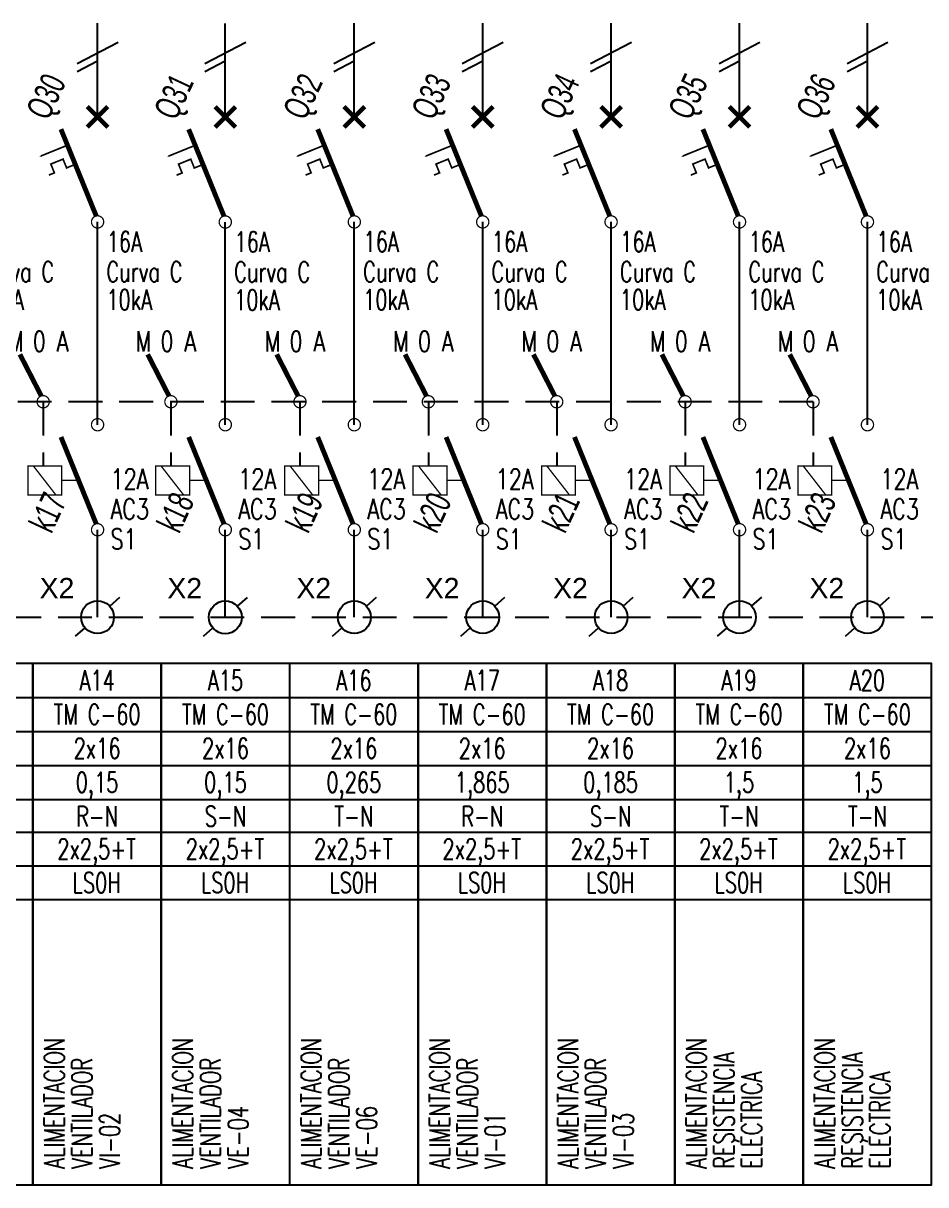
# Model space of a CAD drawing. Header units: millimetres. Extents: x 268.5 to 336.2, y -32.8 to -15.6.
# Drawn here: x 315.75 to 322.42, y -32.78 to -24.2 of the extents above; entities that cross this region are included whole.
import ezdxf
from ezdxf.enums import TextEntityAlignment as Align

# ---------------------------------------------------------------- set-up
doc = ezdxf.new("R2010")
doc.units = ezdxf.units.MM
doc.linetypes.add('HIDDEN', pattern=[0.375, 0.25, -0.125])
doc.linetypes.add('PHANTOM', pattern=[63.5, 31.75, -6.35, 6.35, -6.35, 6.35, -6.35])
for name, color, linetype in [('IE-UN-BARRAS', 14, 'Continuous'), ('IE-UN-COMANDO', 11, 'HIDDEN'), ('IE-UN-INSTRUMENTOS', 171, 'Continuous'), ('IE-UN-INTERRUPTORES', 74, 'Continuous'), ('IE-UN-RECUADRO', 24, 'HIDDEN'), ('IE-UN-TEXTOS', 154, 'Continuous'), ('INSTRUMENTOS', 171, 'Continuous')]:
    doc.layers.add(name, color=color, linetype=linetype)
doc.styles.add('ARIAL', font='arial.ttf')
doc.styles.add('COTAS', font='romans.shx', dxfattribs={"width": 0.7})
doc.styles.add('ROMAND', font='romans.shx', dxfattribs={"height": 0.003})
doc.styles.get("Standard").update_dxf_attribs({"font": 'arial.ttf'})
doc.styles.add('UN-2016', font='romans.shx', dxfattribs={"width": 0.7, "height": 0.15})

# ---------------------------------------------------------------- blocks, each defined once
blk = doc.blocks.new('TM-DIN')
for points, const_width in [([(-0.076, 0.8968), (0.076, 0.7449)], 0.0333), ([(-0.076, 0.7449), (0.076, 0.8968)], 0.0333), ([(-0.0096, 0.0881), (-0.2705, 0.7301)], 0.0361), ([(-0.1795, 0.4641), (-0.2288, 0.4441), (-0.2551, 0.5089), (-0.3453, 0.4722), (-0.319, 0.4075), (-0.3601, 0.3908)], 0.0125)]:
    blk.add_lwpolyline(points, dxfattribs=dict(const_width=const_width))
blk.add_lwpolyline([(-0.23, 0.6084, 0.0125, 0.0125, 0), (-0.3525, 0.5587, 0.0624, 0, 0), (-0.4307, 0.5269, 0, 0, 0)], format="xyseb")
at = {"const_width": 0.00933}
blk.add_lwpolyline([(-0.0451, 0.0451, 1), (0.0451, 0.0451, 1)], format="xyb", close=True, dxfattribs=at)
at = {"style": 'UN-2016', "width": 0.7}
for tag, p in [('CAPAC', (0.0676, -0.1763)), ('CURVA', (0.0649, -0.398)), ('CAPAC', (0.0649, -0.6052))]:
    blk.add_attdef(tag, p, '', height=0.15, dxfattribs=at)
blk = doc.blocks.new('BORNES')
for points in [[(0.0894, 0.0817), (0.1638, 0.1472)], [(-0.162, -0.1395), (-0.0924, -0.0783)]]:
    blk.add_lwpolyline(points)
blk.add_circle((0, 0), 0.1211)
at = {"layer": 'IE-UN-INSTRUMENTOS'}
blk.add_attdef('BORNES', (-0.4279, 0.1401), '', height=0.15, dxfattribs=at)
blk = doc.blocks.new('COND-1P-N')
for p, q in [((-0.302, -0.082), (0.302, 0.232)), ((-0.302, -0.201), (0, -0.043))]:
    blk.add_line(p, q)
blk = doc.blocks.new('PLANILLA-UNI')
blk.add_lwpolyline([(-0.85, -0.422), (-0.85, -7.322), (0.85, -7.322), (0.85, -0.422)], close=True)
for points in [[(-0.85, -0.872), (0.85, -0.872)], [(-0.85, -1.322), (0.85, -1.322)], [(-0.85, -1.772), (0.85, -1.772)], [(-0.85, -2.222), (0.85, -2.222)], [(-0.85, -2.655), (0.837, -2.655)], [(-0.85, -3.101), (0.837, -3.101)], [(-0.85, -3.548), (0.837, -3.548)]]:
    blk.add_lwpolyline(points)
at = {"style": 'ARIAL', "width": 0.7}
for tag, p in [('CIRCUITO', (0, -0.647)), ('PROTECCION', (0, -1.097)), ('CALIBRE', (0, -1.547)), ('POTENCIA', (0, -1.997)), ('FASES', (0, -2.447)), ('CABLE', (-0.006, -2.878)), ('FORMACIÓN', (-0.006, -3.325))]:
    blk.add_attdef(tag, text='', height=0.25, dxfattribs=at).set_placement(p, align=Align.MIDDLE_CENTER)
for tag, p in [('FUNCION', (-0.43, -7.109)), ('DESTINO', (-0.064, -7.109)), ('DESTINO', (0.303, -7.109)), ('DESTINO', (0.669, -7.109))]:
    blk.add_attdef(tag, p, '', height=0.25, rotation=90, dxfattribs=at)
blk = doc.blocks.new('CONTACTOR')
at = {"const_width": 0.00933}
for points in [[(-0.0451, 0.8208, 1), (0.0451, 0.8208, 1)], [(-0.0451, 0.0451, 1), (0.0451, 0.0451, 1)]]:
    blk.add_lwpolyline(points, format="xyb", close=True, dxfattribs=at)
for points, const_width in [([(-0.0096, 0.0881), (-0.2705, 0.7301)], 0.0361), ([(-0.4723, 0.5136), (-0.3074, 0.3016)], 0.0099), ([(-0.2641, 0.4091), (-0.1401, 0.4091)], 0.0099)]:
    blk.add_lwpolyline(points, dxfattribs=dict(const_width=const_width))
at = {"const_width": 0.0099}
blk.add_lwpolyline([(-0.2641, 0.5166), (-0.2641, 0.3016), (-0.5139, 0.3016), (-0.5139, 0.5166)], close=True, dxfattribs=at)
at = {"style": 'COTAS', "width": 0.75}
for tag, p in [('CAPAC', (0.096, 0.3443)), ('CATEGORIA', (0.096, 0.1226)), ('SERVICIO', (0.096, -0.0992))]:
    blk.add_attdef(tag, p, '', height=0.15, dxfattribs=at)
blk = doc.blocks.new('S-M-0-A')
at = {"const_width": 0.0361}
blk.add_lwpolyline([(-0.0134, 0.0419), (-0.1718, 0.3501)], dxfattribs=at)
at = {"const_width": 0.00933}
blk.add_lwpolyline([(-0.0451, 0, 1), (0.0451, 0, 1)], format="xyb", close=True, dxfattribs=at)
at = {"style": 'ROMAND', "width": 0.75}
for s, p in [('M', (-0.2032, 0.3703)), ('0', (-0.0287, 0.3703)), ('A', (0.1424, 0.3703))]:
    blk.add_text(s, height=0.15, dxfattribs=at).set_placement(p, align=Align.CENTER)

msp = doc.modelspace()

# ---------------------------------------------------------------- linework, layer by layer
at = {"layer": 'IE-UN-BARRAS'}
for points in [[(316.3029, -24.8964), (316.3029, -24.2049)], [(317.2464, -24.8972), (317.2464, -24.2057)], [(318.1996, -24.8964), (318.1996, -24.2049)], [(319.148, -24.8964), (319.148, -24.2049)], [(320.0964, -24.8964), (320.0964, -24.2049)], [(321.0452, -24.8964), (321.0452, -24.2049)], [(321.99, -24.8964), (321.99, -24.2049)], [(316.3029, -27.17), (316.3029, -25.6722)], [(317.2464, -27.17), (317.2464, -25.6729)], [(318.1996, -27.17), (318.1996, -25.6722)], [(319.148, -27.17), (319.148, -25.6722)], [(320.0964, -27.17), (320.0964, -25.6722)], [(321.0452, -27.17), (321.0452, -25.6722)], [(321.99, -27.17), (321.99, -25.6722)], [(316.3029, -28.5915), (316.3029, -27.9457)], [(317.2464, -28.5922), (317.2464, -27.9457)], [(318.1996, -28.5915), (318.1996, -27.9457)], [(319.148, -28.5915), (319.148, -27.9457)], [(320.0964, -28.5915), (320.0964, -27.9457)], [(321.0452, -28.5915), (321.0452, -27.9457)], [(321.99, -28.5915), (321.99, -27.9457)]]:
    msp.add_lwpolyline(points, dxfattribs=at)
at = {"layer": 'IE-UN-COMANDO'}
for points in [[(321.5882, -27.0004), (309.4688, -27.0004), (309.4688, -26.4231), (295.9097, -26.4231), (295.9097, -25.351)], [(315.9011, -27.0004), (315.9011, -27.4742)], [(316.8447, -27.0004), (316.8447, -27.4742)], [(317.7979, -27.0004), (317.7979, -27.4742)], [(318.7463, -27.0004), (318.7463, -27.4742)], [(319.6946, -27.0004), (319.6946, -27.4742)], [(320.6434, -27.0004), (320.6434, -27.4742)], [(321.5882, -27.0004), (321.5882, -27.4742)]]:
    msp.add_lwpolyline(points, dxfattribs=at)
at = {"layer": 'IE-UN-RECUADRO'}
msp.add_lwpolyline([(269.1365, -28.5905), (336.1648, -28.5905), (336.1648, -17.0991), (269.1365, -17.0991), (269.1365, -28.5905)], dxfattribs=at)

# ---------------------------------------------------------------- block references
at = {"layer": 'IE-UN-INSTRUMENTOS'}
for p in [(316.3029, -28.5915), (317.2464, -28.5922), (318.1996, -28.5915), (319.148, -28.5915), (320.0964, -28.5915), (321.0452, -28.5915), (321.99, -28.5915)]:
    msp.add_blockref('BORNES', p, dxfattribs=at).add_auto_attribs({'BORNES': 'X2'})
at = {"layer": 'IE-UN-INTERRUPTORES', "xscale": 0.5000000000000001, "yscale": 0.5000000000000001, "zscale": 0.5000000000000001}
for p in [(316.3029, -24.4604), (317.2464, -24.4612), (318.1996, -24.4604), (319.148, -24.4604), (320.0964, -24.4604), (321.0452, -24.4604), (321.99, -24.4604)]:
    msp.add_blockref('COND-1P-N', p, dxfattribs=at)
at = {"layer": 'IE-UN-INTERRUPTORES'}
ref = msp.add_blockref('TM-DIN', (315.3545, -25.7173), dxfattribs=at)
ref.add_attrib('CURVA', 'Curva C', (315.4194, -26.1153), dxfattribs={"layer": 'IE-UN-TEXTOS', "height": 0.15, "style": 'UN-2016', "width": 0.7})
ref.add_attrib('CAPAC', '16A', (315.4221, -25.8936), dxfattribs={"layer": 'IE-UN-TEXTOS', "height": 0.15, "style": 'UN-2016', "width": 0.7})
ref.add_attrib('CAPAC', '10kA', (315.4194, -26.3224), dxfattribs={"layer": 'IE-UN-TEXTOS', "height": 0.15, "style": 'UN-2016', "width": 0.7})
ref = msp.add_blockref('TM-DIN', (316.3029, -25.7173), dxfattribs=at)
ref.add_attrib('CURVA', 'Curva C', (316.3678, -26.1153), dxfattribs={"layer": 'IE-UN-TEXTOS', "height": 0.15, "style": 'UN-2016', "width": 0.7})
ref.add_attrib('CAPAC', '16A', (316.3705, -25.8936), dxfattribs={"layer": 'IE-UN-TEXTOS', "height": 0.15, "style": 'UN-2016', "width": 0.7})
ref.add_attrib('CAPAC', '10kA', (316.3678, -26.3224), dxfattribs={"layer": 'IE-UN-TEXTOS', "height": 0.15, "style": 'UN-2016', "width": 0.7})
ref = msp.add_blockref('TM-DIN', (317.2464, -25.718), dxfattribs=at)
ref.add_attrib('CURVA', 'Curva C', (317.3113, -26.1161), dxfattribs={"layer": 'IE-UN-TEXTOS', "height": 0.15, "style": 'UN-2016', "width": 0.7})
ref.add_attrib('CAPAC', '16A', (317.314, -25.8943), dxfattribs={"layer": 'IE-UN-TEXTOS', "height": 0.15, "style": 'UN-2016', "width": 0.7})
ref.add_attrib('CAPAC', '10kA', (317.3113, -26.3232), dxfattribs={"layer": 'IE-UN-TEXTOS', "height": 0.15, "style": 'UN-2016', "width": 0.7})
ref = msp.add_blockref('TM-DIN', (318.1996, -25.7173), dxfattribs=at)
ref.add_attrib('CURVA', 'Curva C', (318.2645, -26.1153), dxfattribs={"layer": 'IE-UN-TEXTOS', "height": 0.15, "style": 'UN-2016', "width": 0.7})
ref.add_attrib('CAPAC', '16A', (318.2672, -25.8936), dxfattribs={"layer": 'IE-UN-TEXTOS', "height": 0.15, "style": 'UN-2016', "width": 0.7})
ref.add_attrib('CAPAC', '10kA', (318.2645, -26.3224), dxfattribs={"layer": 'IE-UN-TEXTOS', "height": 0.15, "style": 'UN-2016', "width": 0.7})
ref = msp.add_blockref('TM-DIN', (319.148, -25.7173), dxfattribs=at)
ref.add_attrib('CURVA', 'Curva C', (319.2129, -26.1153), dxfattribs={"layer": 'IE-UN-TEXTOS', "height": 0.15, "style": 'UN-2016', "width": 0.7})
ref.add_attrib('CAPAC', '16A', (319.2156, -25.8936), dxfattribs={"layer": 'IE-UN-TEXTOS', "height": 0.15, "style": 'UN-2016', "width": 0.7})
ref.add_attrib('CAPAC', '10kA', (319.2129, -26.3224), dxfattribs={"layer": 'IE-UN-TEXTOS', "height": 0.15, "style": 'UN-2016', "width": 0.7})
ref = msp.add_blockref('TM-DIN', (320.0964, -25.7173), dxfattribs=at)
ref.add_attrib('CURVA', 'Curva C', (320.1613, -26.1153), dxfattribs={"layer": 'IE-UN-TEXTOS', "height": 0.15, "style": 'UN-2016', "width": 0.7})
ref.add_attrib('CAPAC', '16A', (320.164, -25.8936), dxfattribs={"layer": 'IE-UN-TEXTOS', "height": 0.15, "style": 'UN-2016', "width": 0.7})
ref.add_attrib('CAPAC', '10kA', (320.1613, -26.3224), dxfattribs={"layer": 'IE-UN-TEXTOS', "height": 0.15, "style": 'UN-2016', "width": 0.7})
ref = msp.add_blockref('TM-DIN', (321.0452, -25.7173), dxfattribs=at)
ref.add_attrib('CURVA', 'Curva C', (321.11, -26.1153), dxfattribs={"layer": 'IE-UN-TEXTOS', "height": 0.15, "style": 'UN-2016', "width": 0.7})
ref.add_attrib('CAPAC', '16A', (321.1127, -25.8936), dxfattribs={"layer": 'IE-UN-TEXTOS', "height": 0.15, "style": 'UN-2016', "width": 0.7})
ref.add_attrib('CAPAC', '10kA', (321.11, -26.3224), dxfattribs={"layer": 'IE-UN-TEXTOS', "height": 0.15, "style": 'UN-2016', "width": 0.7})
ref = msp.add_blockref('TM-DIN', (321.99, -25.7173), dxfattribs=at)
ref.add_attrib('CURVA', 'Curva C', (322.0549, -26.1153), dxfattribs={"layer": 'IE-UN-TEXTOS', "height": 0.15, "style": 'UN-2016', "width": 0.7})
ref.add_attrib('CAPAC', '16A', (322.0576, -25.8936), dxfattribs={"layer": 'IE-UN-TEXTOS', "height": 0.15, "style": 'UN-2016', "width": 0.7})
ref.add_attrib('CAPAC', '10kA', (322.0549, -26.3224), dxfattribs={"layer": 'IE-UN-TEXTOS', "height": 0.15, "style": 'UN-2016', "width": 0.7})
for p in [(315.9011, -27.0004), (316.8447, -27.0004), (317.7979, -27.0004), (318.7463, -27.0004), (319.6946, -27.0004), (320.6434, -27.0004), (321.5882, -27.0004)]:
    msp.add_blockref('S-M-0-A', p, dxfattribs=at)
ref = msp.add_blockref('CONTACTOR', (316.3029, -27.9908), dxfattribs=at)
ref.add_attrib('CAPAC', '12A', (316.3988, -27.6465), dxfattribs={"layer": 'IE-UN-TEXTOS', "height": 0.15, "style": 'COTAS', "width": 0.75})
ref.add_attrib('CATEGORIA', 'AC3', (316.3988, -27.8682), dxfattribs={"layer": 'IE-UN-TEXTOS', "height": 0.15, "style": 'COTAS', "width": 0.75})
ref.add_attrib('SERVICIO', 'S1', (316.3988, -28.09), dxfattribs={"layer": 'IE-UN-TEXTOS', "height": 0.15, "style": 'COTAS', "width": 0.75})
ref = msp.add_blockref('CONTACTOR', (317.2464, -27.9908), dxfattribs=at)
ref.add_attrib('CAPAC', '12A', (317.3424, -27.6465), dxfattribs={"layer": 'IE-UN-TEXTOS', "height": 0.15, "style": 'COTAS', "width": 0.75})
ref.add_attrib('CATEGORIA', 'AC3', (317.3424, -27.8682), dxfattribs={"layer": 'IE-UN-TEXTOS', "height": 0.15, "style": 'COTAS', "width": 0.75})
ref.add_attrib('SERVICIO', 'S1', (317.3424, -28.09), dxfattribs={"layer": 'IE-UN-TEXTOS', "height": 0.15, "style": 'COTAS', "width": 0.75})
ref = msp.add_blockref('CONTACTOR', (318.1996, -27.9908), dxfattribs=at)
ref.add_attrib('CAPAC', '12A', (318.2956, -27.6465), dxfattribs={"layer": 'IE-UN-TEXTOS', "height": 0.15, "style": 'COTAS', "width": 0.75})
ref.add_attrib('CATEGORIA', 'AC3', (318.2956, -27.8682), dxfattribs={"layer": 'IE-UN-TEXTOS', "height": 0.15, "style": 'COTAS', "width": 0.75})
ref.add_attrib('SERVICIO', 'S1', (318.2956, -28.09), dxfattribs={"layer": 'IE-UN-TEXTOS', "height": 0.15, "style": 'COTAS', "width": 0.75})
ref = msp.add_blockref('CONTACTOR', (319.148, -27.9908), dxfattribs=at)
ref.add_attrib('CAPAC', '12A', (319.244, -27.6465), dxfattribs={"layer": 'IE-UN-TEXTOS', "height": 0.15, "style": 'COTAS', "width": 0.75})
ref.add_attrib('CATEGORIA', 'AC3', (319.244, -27.8682), dxfattribs={"layer": 'IE-UN-TEXTOS', "height": 0.15, "style": 'COTAS', "width": 0.75})
ref.add_attrib('SERVICIO', 'S1', (319.244, -28.09), dxfattribs={"layer": 'IE-UN-TEXTOS', "height": 0.15, "style": 'COTAS', "width": 0.75})
ref = msp.add_blockref('CONTACTOR', (320.0964, -27.9908), dxfattribs=at)
ref.add_attrib('CAPAC', '12A', (320.1924, -27.6465), dxfattribs={"layer": 'IE-UN-TEXTOS', "height": 0.15, "style": 'COTAS', "width": 0.75})
ref.add_attrib('CATEGORIA', 'AC3', (320.1924, -27.8682), dxfattribs={"layer": 'IE-UN-TEXTOS', "height": 0.15, "style": 'COTAS', "width": 0.75})
ref.add_attrib('SERVICIO', 'S1', (320.1924, -28.09), dxfattribs={"layer": 'IE-UN-TEXTOS', "height": 0.15, "style": 'COTAS', "width": 0.75})
ref = msp.add_blockref('CONTACTOR', (321.0452, -27.9908), dxfattribs=at)
ref.add_attrib('CAPAC', '12A', (321.1411, -27.6465), dxfattribs={"layer": 'IE-UN-TEXTOS', "height": 0.15, "style": 'COTAS', "width": 0.75})
ref.add_attrib('CATEGORIA', 'AC3', (321.1411, -27.8682), dxfattribs={"layer": 'IE-UN-TEXTOS', "height": 0.15, "style": 'COTAS', "width": 0.75})
ref.add_attrib('SERVICIO', 'S1', (321.1411, -28.09), dxfattribs={"layer": 'IE-UN-TEXTOS', "height": 0.15, "style": 'COTAS', "width": 0.75})
ref = msp.add_blockref('CONTACTOR', (321.99, -27.9908), dxfattribs=at)
ref.add_attrib('CAPAC', '12A', (322.086, -27.6465), dxfattribs={"layer": 'IE-UN-TEXTOS', "height": 0.15, "style": 'COTAS', "width": 0.75})
ref.add_attrib('CATEGORIA', 'AC3', (322.086, -27.8682), dxfattribs={"layer": 'IE-UN-TEXTOS', "height": 0.15, "style": 'COTAS', "width": 0.75})
ref.add_attrib('SERVICIO', 'S1', (322.086, -28.09), dxfattribs={"layer": 'IE-UN-TEXTOS', "height": 0.15, "style": 'COTAS', "width": 0.75})
at = {"layer": 'IE-UN-TEXTOS'}
ref = msp.add_blockref('PLANILLA-UNI', (315.3508, -28.6969), dxfattribs=dict(at, xscale=0.5581000000000002, yscale=0.5581000000000002, zscale=0.5581000000000002))
ref.add_attrib('CIRCUITO', 'A13', dxfattribs={"height": 0.15, "style": 'COTAS', "width": 0.7}).set_placement((315.3508, -29.0578), align=Align.MIDDLE_CENTER)
ref.add_attrib('PROTECCION', 'TM C-60', dxfattribs={"height": 0.15, "style": 'COTAS', "width": 0.7}).set_placement((315.3508, -29.309), align=Align.MIDDLE_CENTER)
ref.add_attrib('CALIBRE', '2x16', dxfattribs={"height": 0.15, "style": 'COTAS', "width": 0.7}).set_placement((315.3508, -29.5601), align=Align.MIDDLE_CENTER)
ref.add_attrib('POTENCIA', '0,125', dxfattribs={"height": 0.15, "style": 'COTAS', "width": 0.7}).set_placement((315.3508, -29.8113), align=Align.MIDDLE_CENTER)
ref.add_attrib('FASES', 'T-N', dxfattribs={"height": 0.15, "style": 'COTAS', "width": 0.7}).set_placement((315.3508, -30.0624), align=Align.MIDDLE_CENTER)
ref.add_attrib('CABLE', '2x2,5+T', dxfattribs={"height": 0.15, "style": 'COTAS', "width": 0.7}).set_placement((315.3473, -30.3031), align=Align.MIDDLE_CENTER)
ref.add_attrib('FORMACIÓN', 'LS0H', dxfattribs={"height": 0.15, "style": 'COTAS', "width": 0.7}).set_placement((315.3473, -30.5524), align=Align.MIDDLE_CENTER)
ref.add_attrib('FUNCION', 'ALIMENTACION', (315.1107, -32.6646), dxfattribs={"height": 0.15, "rotation": 90, "style": 'COTAS', "width": 0.7})
ref.add_attrib('DESTINO', 'VENTILADOR', (315.3154, -32.6646), dxfattribs={"height": 0.15, "rotation": 90, "style": 'COTAS', "width": 0.7})
ref.add_attrib('DESTINO', 'VE-09', (315.5198, -32.6646), dxfattribs={"height": 0.15, "rotation": 90, "style": 'COTAS', "width": 0.7})
ref = msp.add_blockref('PLANILLA-UNI', (316.2992, -28.6969), dxfattribs=dict(at, xscale=0.5581000000000002, yscale=0.5581000000000002, zscale=0.5581000000000002))
ref.add_attrib('CIRCUITO', 'A14', dxfattribs={"height": 0.15, "style": 'COTAS', "width": 0.7}).set_placement((316.2992, -29.0578), align=Align.MIDDLE_CENTER)
ref.add_attrib('PROTECCION', 'TM C-60', dxfattribs={"height": 0.15, "style": 'COTAS', "width": 0.7}).set_placement((316.2992, -29.309), align=Align.MIDDLE_CENTER)
ref.add_attrib('CALIBRE', '2x16', dxfattribs={"height": 0.15, "style": 'COTAS', "width": 0.7}).set_placement((316.2992, -29.5601), align=Align.MIDDLE_CENTER)
ref.add_attrib('POTENCIA', '0,15', dxfattribs={"height": 0.15, "style": 'COTAS', "width": 0.7}).set_placement((316.2992, -29.8113), align=Align.MIDDLE_CENTER)
ref.add_attrib('FASES', 'R-N', dxfattribs={"height": 0.15, "style": 'COTAS', "width": 0.7}).set_placement((316.2992, -30.0624), align=Align.MIDDLE_CENTER)
ref.add_attrib('CABLE', '2x2,5+T', dxfattribs={"height": 0.15, "style": 'COTAS', "width": 0.7}).set_placement((316.2956, -30.3031), align=Align.MIDDLE_CENTER)
ref.add_attrib('FORMACIÓN', 'LS0H', dxfattribs={"height": 0.15, "style": 'COTAS', "width": 0.7}).set_placement((316.2956, -30.5524), align=Align.MIDDLE_CENTER)
ref.add_attrib('FUNCION', 'ALIMENTACION', (316.0591, -32.6646), dxfattribs={"height": 0.15, "rotation": 90, "style": 'COTAS', "width": 0.7})
ref.add_attrib('DESTINO', 'VENTILADOR', (316.2637, -32.6646), dxfattribs={"height": 0.15, "rotation": 90, "style": 'COTAS', "width": 0.7})
ref.add_attrib('DESTINO', 'VI-02', (316.4682, -32.6646), dxfattribs={"height": 0.15, "rotation": 90, "style": 'COTAS', "width": 0.7})
ref = msp.add_blockref('PLANILLA-UNI', (317.2476, -28.6969), dxfattribs=dict(at, xscale=0.5581000000000002, yscale=0.5581000000000002, zscale=0.5581000000000002))
ref.add_attrib('CIRCUITO', 'A15', dxfattribs={"height": 0.15, "style": 'COTAS', "width": 0.7}).set_placement((317.2476, -29.0578), align=Align.MIDDLE_CENTER)
ref.add_attrib('PROTECCION', 'TM C-60', dxfattribs={"height": 0.15, "style": 'COTAS', "width": 0.7}).set_placement((317.2476, -29.309), align=Align.MIDDLE_CENTER)
ref.add_attrib('CALIBRE', '2x16', dxfattribs={"height": 0.15, "style": 'COTAS', "width": 0.7}).set_placement((317.2476, -29.5601), align=Align.MIDDLE_CENTER)
ref.add_attrib('POTENCIA', '0,15', dxfattribs={"height": 0.15, "style": 'COTAS', "width": 0.7}).set_placement((317.2476, -29.8113), align=Align.MIDDLE_CENTER)
ref.add_attrib('FASES', 'S-N', dxfattribs={"height": 0.15, "style": 'COTAS', "width": 0.7}).set_placement((317.2476, -30.0624), align=Align.MIDDLE_CENTER)
ref.add_attrib('CABLE', '2x2,5+T', dxfattribs={"height": 0.15, "style": 'COTAS', "width": 0.7}).set_placement((317.244, -30.3031), align=Align.MIDDLE_CENTER)
ref.add_attrib('FORMACIÓN', 'LS0H', dxfattribs={"height": 0.15, "style": 'COTAS', "width": 0.7}).set_placement((317.244, -30.5524), align=Align.MIDDLE_CENTER)
ref.add_attrib('FUNCION', 'ALIMENTACION', (317.0075, -32.6646), dxfattribs={"height": 0.15, "rotation": 90, "style": 'COTAS', "width": 0.7})
ref.add_attrib('DESTINO', 'VENTILADOR', (317.2121, -32.6646), dxfattribs={"height": 0.15, "rotation": 90, "style": 'COTAS', "width": 0.7})
ref.add_attrib('DESTINO', 'VE-04', (317.4165, -32.6646), dxfattribs={"height": 0.15, "rotation": 90, "style": 'COTAS', "width": 0.7})
ref = msp.add_blockref('PLANILLA-UNI', (318.196, -28.6969), dxfattribs=dict(at, xscale=0.5581000000000002, yscale=0.5581000000000002, zscale=0.5581000000000002))
ref.add_attrib('CIRCUITO', 'A16', dxfattribs={"height": 0.15, "style": 'COTAS', "width": 0.7}).set_placement((318.196, -29.0578), align=Align.MIDDLE_CENTER)
ref.add_attrib('PROTECCION', 'TM C-60', dxfattribs={"height": 0.15, "style": 'COTAS', "width": 0.7}).set_placement((318.196, -29.309), align=Align.MIDDLE_CENTER)
ref.add_attrib('CALIBRE', '2x16', dxfattribs={"height": 0.15, "style": 'COTAS', "width": 0.7}).set_placement((318.196, -29.5601), align=Align.MIDDLE_CENTER)
ref.add_attrib('POTENCIA', '0,265', dxfattribs={"height": 0.15, "style": 'COTAS', "width": 0.7}).set_placement((318.196, -29.8113), align=Align.MIDDLE_CENTER)
ref.add_attrib('FASES', 'T-N', dxfattribs={"height": 0.15, "style": 'COTAS', "width": 0.7}).set_placement((318.196, -30.0624), align=Align.MIDDLE_CENTER)
ref.add_attrib('CABLE', '2x2,5+T', dxfattribs={"height": 0.15, "style": 'COTAS', "width": 0.7}).set_placement((318.1924, -30.3031), align=Align.MIDDLE_CENTER)
ref.add_attrib('FORMACIÓN', 'LS0H', dxfattribs={"height": 0.15, "style": 'COTAS', "width": 0.7}).set_placement((318.1924, -30.5524), align=Align.MIDDLE_CENTER)
ref.add_attrib('FUNCION', 'ALIMENTACION', (317.9558, -32.6646), dxfattribs={"height": 0.15, "rotation": 90, "style": 'COTAS', "width": 0.7})
ref.add_attrib('DESTINO', 'VENTILADOR', (318.1605, -32.6646), dxfattribs={"height": 0.15, "rotation": 90, "style": 'COTAS', "width": 0.7})
ref.add_attrib('DESTINO', 'VE-06', (318.3649, -32.6646), dxfattribs={"height": 0.15, "rotation": 90, "style": 'COTAS', "width": 0.7})
ref = msp.add_blockref('PLANILLA-UNI', (319.1444, -28.6969), dxfattribs=dict(at, xscale=0.5581000000000002, yscale=0.5581000000000002, zscale=0.5581000000000002))
ref.add_attrib('CIRCUITO', 'A17', dxfattribs={"height": 0.15, "style": 'COTAS', "width": 0.7}).set_placement((319.1444, -29.0578), align=Align.MIDDLE_CENTER)
ref.add_attrib('PROTECCION', 'TM C-60', dxfattribs={"height": 0.15, "style": 'COTAS', "width": 0.7}).set_placement((319.1444, -29.309), align=Align.MIDDLE_CENTER)
ref.add_attrib('CALIBRE', '2x16', dxfattribs={"height": 0.15, "style": 'COTAS', "width": 0.7}).set_placement((319.1444, -29.5601), align=Align.MIDDLE_CENTER)
ref.add_attrib('POTENCIA', '1,865', dxfattribs={"height": 0.15, "style": 'COTAS', "width": 0.7}).set_placement((319.1444, -29.8113), align=Align.MIDDLE_CENTER)
ref.add_attrib('FASES', 'R-N', dxfattribs={"height": 0.15, "style": 'COTAS', "width": 0.7}).set_placement((319.1444, -30.0624), align=Align.MIDDLE_CENTER)
ref.add_attrib('CABLE', '2x2,5+T', dxfattribs={"height": 0.15, "style": 'COTAS', "width": 0.7}).set_placement((319.1408, -30.3031), align=Align.MIDDLE_CENTER)
ref.add_attrib('FORMACIÓN', 'LS0H', dxfattribs={"height": 0.15, "style": 'COTAS', "width": 0.7}).set_placement((319.1408, -30.5524), align=Align.MIDDLE_CENTER)
ref.add_attrib('FUNCION', 'ALIMENTACION', (318.9042, -32.6646), dxfattribs={"height": 0.15, "rotation": 90, "style": 'COTAS', "width": 0.7})
ref.add_attrib('DESTINO', 'VENTILADOR', (319.1089, -32.6646), dxfattribs={"height": 0.15, "rotation": 90, "style": 'COTAS', "width": 0.7})
ref.add_attrib('DESTINO', 'VI-01', (319.3133, -32.6646), dxfattribs={"height": 0.15, "rotation": 90, "style": 'COTAS', "width": 0.7})
ref = msp.add_blockref('PLANILLA-UNI', (320.0927, -28.6969), dxfattribs=dict(at, xscale=0.5581000000000002, yscale=0.5581000000000002, zscale=0.5581000000000002))
ref.add_attrib('CIRCUITO', 'A18', dxfattribs={"height": 0.15, "style": 'COTAS', "width": 0.7}).set_placement((320.0927, -29.0578), align=Align.MIDDLE_CENTER)
ref.add_attrib('PROTECCION', 'TM C-60', dxfattribs={"height": 0.15, "style": 'COTAS', "width": 0.7}).set_placement((320.0927, -29.309), align=Align.MIDDLE_CENTER)
ref.add_attrib('CALIBRE', '2x16', dxfattribs={"height": 0.15, "style": 'COTAS', "width": 0.7}).set_placement((320.0927, -29.5601), align=Align.MIDDLE_CENTER)
ref.add_attrib('POTENCIA', '0,185', dxfattribs={"height": 0.15, "style": 'COTAS', "width": 0.7}).set_placement((320.0927, -29.8113), align=Align.MIDDLE_CENTER)
ref.add_attrib('FASES', 'S-N', dxfattribs={"height": 0.15, "style": 'COTAS', "width": 0.7}).set_placement((320.0927, -30.0624), align=Align.MIDDLE_CENTER)
ref.add_attrib('CABLE', '2x2,5+T', dxfattribs={"height": 0.15, "style": 'COTAS', "width": 0.7}).set_placement((320.0891, -30.3031), align=Align.MIDDLE_CENTER)
ref.add_attrib('FORMACIÓN', 'LS0H', dxfattribs={"height": 0.15, "style": 'COTAS', "width": 0.7}).set_placement((320.0891, -30.5524), align=Align.MIDDLE_CENTER)
ref.add_attrib('FUNCION', 'ALIMENTACION', (319.8526, -32.6646), dxfattribs={"height": 0.15, "rotation": 90, "style": 'COTAS', "width": 0.7})
ref.add_attrib('DESTINO', 'VENTILADOR', (320.0572, -32.6646), dxfattribs={"height": 0.15, "rotation": 90, "style": 'COTAS', "width": 0.7})
ref.add_attrib('DESTINO', 'VI-03', (320.2617, -32.6646), dxfattribs={"height": 0.15, "rotation": 90, "style": 'COTAS', "width": 0.7})
ref = msp.add_blockref('PLANILLA-UNI', (321.0411, -28.6969), dxfattribs=dict(at, xscale=0.5581000000000002, yscale=0.5581000000000002, zscale=0.5581000000000002))
ref.add_attrib('CIRCUITO', 'A19', dxfattribs={"height": 0.15, "style": 'COTAS', "width": 0.7}).set_placement((321.0411, -29.0578), align=Align.MIDDLE_CENTER)
ref.add_attrib('PROTECCION', 'TM C-60', dxfattribs={"height": 0.15, "style": 'COTAS', "width": 0.7}).set_placement((321.0411, -29.309), align=Align.MIDDLE_CENTER)
ref.add_attrib('CALIBRE', '2x16', dxfattribs={"height": 0.15, "style": 'COTAS', "width": 0.7}).set_placement((321.0411, -29.5601), align=Align.MIDDLE_CENTER)
ref.add_attrib('POTENCIA', '1,5', dxfattribs={"height": 0.15, "style": 'COTAS', "width": 0.7}).set_placement((321.0411, -29.8113), align=Align.MIDDLE_CENTER)
ref.add_attrib('FASES', 'T-N', dxfattribs={"height": 0.15, "style": 'COTAS', "width": 0.7}).set_placement((321.0411, -30.0624), align=Align.MIDDLE_CENTER)
ref.add_attrib('CABLE', '2x2,5+T', dxfattribs={"height": 0.15, "style": 'COTAS', "width": 0.7}).set_placement((321.0375, -30.3031), align=Align.MIDDLE_CENTER)
ref.add_attrib('FORMACIÓN', 'LS0H', dxfattribs={"height": 0.15, "style": 'COTAS', "width": 0.7}).set_placement((321.0375, -30.5524), align=Align.MIDDLE_CENTER)
ref.add_attrib('FUNCION', 'ALIMENTACION', (320.801, -32.6646), dxfattribs={"height": 0.15, "rotation": 90, "style": 'COTAS', "width": 0.7})
ref.add_attrib('DESTINO', 'RESISTENCIA', (321.0056, -32.6646), dxfattribs={"height": 0.15, "rotation": 90, "style": 'COTAS', "width": 0.7})
ref.add_attrib('DESTINO', 'ELÉCTRICA', (321.21, -32.6646), dxfattribs={"height": 0.15, "rotation": 90, "style": 'COTAS', "width": 0.7})
ref = msp.add_blockref('PLANILLA-UNI', (321.9895, -28.6969), dxfattribs=dict(at, xscale=0.5581000000000002, yscale=0.5581000000000002, zscale=0.5581000000000002))
ref.add_attrib('CIRCUITO', 'A20', dxfattribs={"height": 0.15, "style": 'COTAS', "width": 0.7}).set_placement((321.9895, -29.0578), align=Align.MIDDLE_CENTER)
ref.add_attrib('PROTECCION', 'TM C-60', dxfattribs={"height": 0.15, "style": 'COTAS', "width": 0.7}).set_placement((321.9895, -29.309), align=Align.MIDDLE_CENTER)
ref.add_attrib('CALIBRE', '2x16', dxfattribs={"height": 0.15, "style": 'COTAS', "width": 0.7}).set_placement((321.9895, -29.5601), align=Align.MIDDLE_CENTER)
ref.add_attrib('POTENCIA', '1,5', dxfattribs={"height": 0.15, "style": 'COTAS', "width": 0.7}).set_placement((321.9895, -29.8113), align=Align.MIDDLE_CENTER)
ref.add_attrib('FASES', 'T-N', dxfattribs={"height": 0.15, "style": 'COTAS', "width": 0.7}).set_placement((321.9895, -30.0624), align=Align.MIDDLE_CENTER)
ref.add_attrib('CABLE', '2x2,5+T', dxfattribs={"height": 0.15, "style": 'COTAS', "width": 0.7}).set_placement((321.9859, -30.3031), align=Align.MIDDLE_CENTER)
ref.add_attrib('FORMACIÓN', 'LS0H', dxfattribs={"height": 0.15, "style": 'COTAS', "width": 0.7}).set_placement((321.9859, -30.5524), align=Align.MIDDLE_CENTER)
ref.add_attrib('FUNCION', 'ALIMENTACION', (321.7493, -32.6646), dxfattribs={"height": 0.15, "rotation": 90, "style": 'COTAS', "width": 0.7})
ref.add_attrib('DESTINO', 'RESISTENCIA', (321.954, -32.6646), dxfattribs={"height": 0.15, "rotation": 90, "style": 'COTAS', "width": 0.7})
ref.add_attrib('DESTINO', 'ELÉCTRICA', (322.1584, -32.6646), dxfattribs={"height": 0.15, "rotation": 90, "style": 'COTAS', "width": 0.7})

# ---------------------------------------------------------------- texts
at = {"layer": 'INSTRUMENTOS', "linetype": 'PHANTOM', "width": 0.65}
for s, rotation, p in [('Q30', 65, (315.9383, -24.9309)), ('Q31', 65, (316.8818, -24.9316)), ('Q32', 65, (317.835, -24.9309)), ('Q33', 65, (318.7834, -24.9309)), ('Q34', 65, (319.7318, -24.9309)), ('Q35', 65, (320.6805, -24.9309)), ('Q36', 65, (321.6254, -24.9309)), ('k17', 425, (315.9619, -27.981)), ('k18', 425, (316.9054, -27.981)), ('k19', 425, (317.8586, -27.981)), ('k20', 425, (318.807, -27.981)), ('k21', 425, (319.7554, -27.981)), ('k22', 425, (320.7042, -27.981)), ('k23', 425, (321.649, -27.981))]:
    msp.add_text(s, height=0.18767, rotation=rotation, dxfattribs=at).set_placement(p)

doc.saveas('drawing.dxf')
